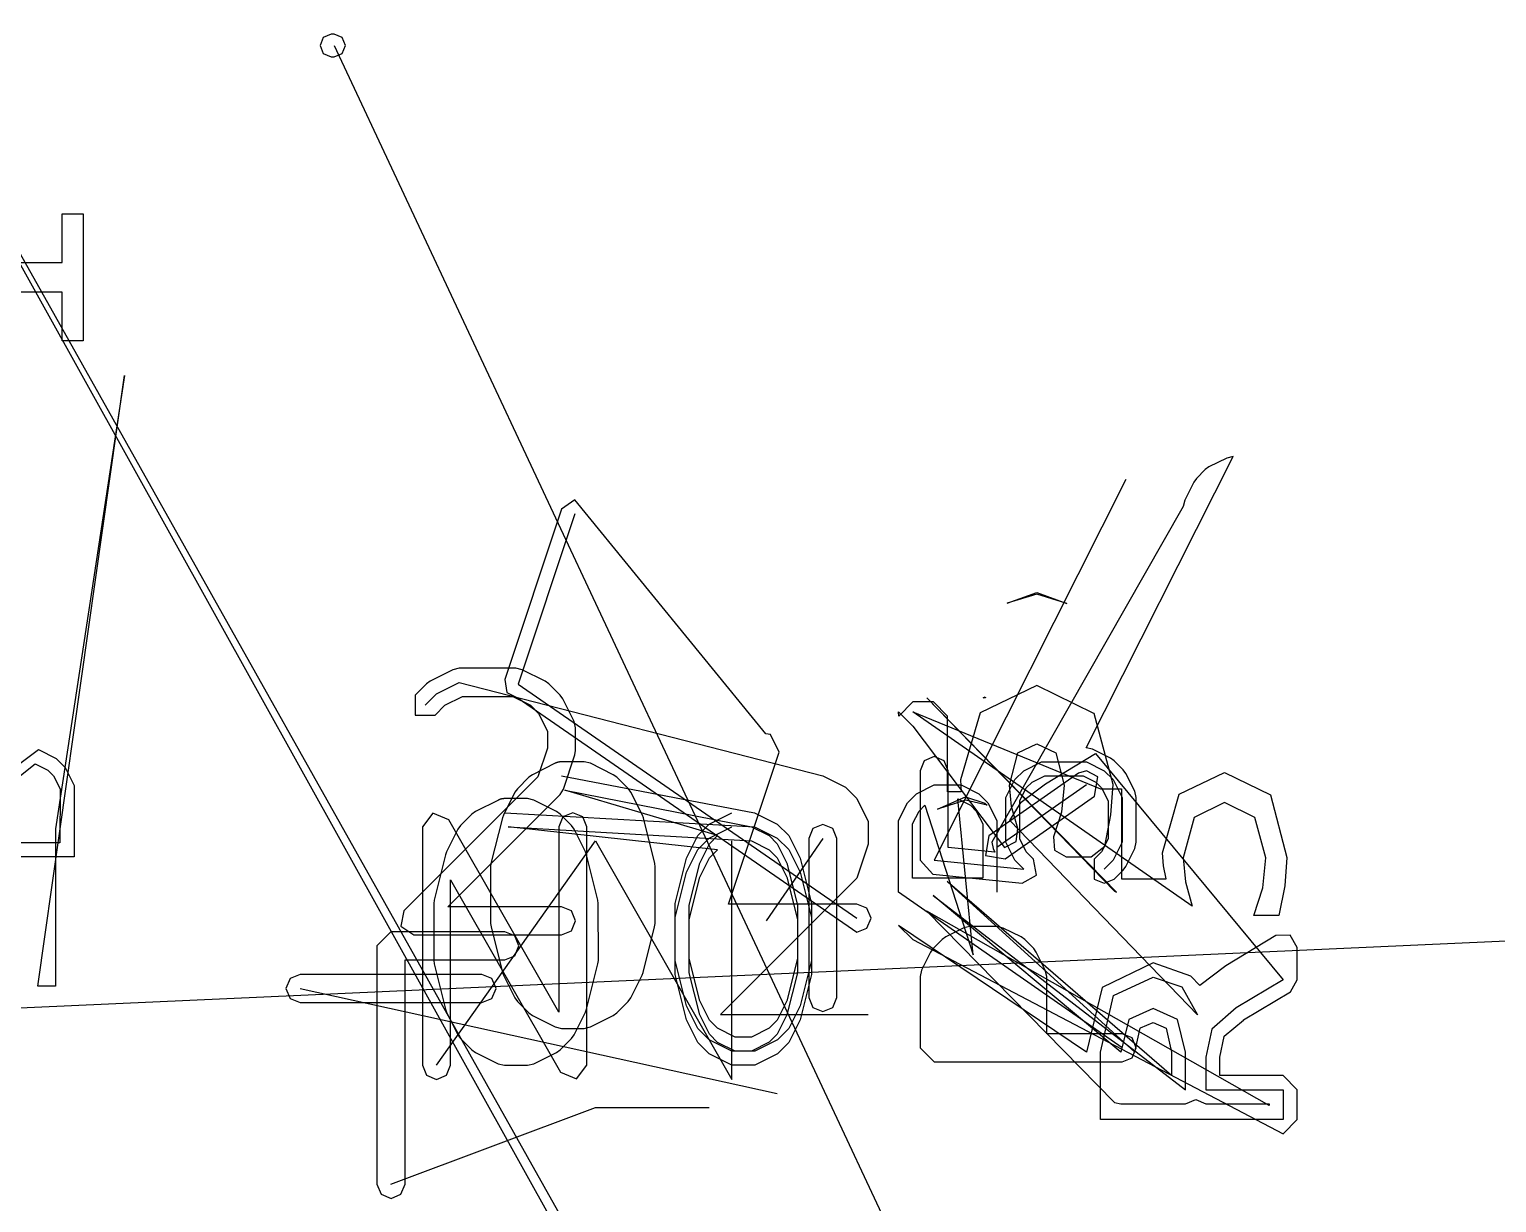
# Model space of a CAD drawing. Extents: x 0 to 334, y -361 to 120.
# Drawn here: x 99.96 to 107.77, y 71.32 to 77.57 of the extents above; entities that cross this region are included whole.
import ezdxf

# ---------------------------------------------------------------- set-up
doc = ezdxf.new("R2010")
doc.units = 0

msp = doc.modelspace()

# ---------------------------------------------------------------- linework, layer by layer
at = {"layer": 'Layer 1'}
for p, q in [((96.89, 81.7422), (317.14, -314.473)), ((96.89, 81.7422), (317.14, -310.473)), ((51.04, 70.1442), (277.05, 80.3642)), ((101.521574, 77.521626), (101.504, 77.4792)), ((101.504, 77.4792), (101.521574, 77.436774)), ((101.564, 77.5392), (101.521574, 77.521626)), ((101.579, 77.5392), (101.564, 77.5392)), ((101.621426, 77.521626), (101.579, 77.5392)), ((101.579, 77.4792), (246.92, -232.794)), ((101.639, 77.4792), (101.621426, 77.521626)), ((101.621426, 77.436774), (101.639, 77.4792)), ((101.521574, 77.436774), (101.564, 77.4192)), ((101.564, 77.4192), (101.579, 77.4192)), ((101.579, 77.4192), (101.621426, 77.436774)), ((100.132, 76.3236), (100.132, 76.5833)), ((100.132, 76.5833), (100.243, 76.5833)), ((100.243, 76.5833), (100.243, 75.9065)), ((99.2709, 76.3236), (100.132, 76.3236)), ((100.132, 76.1662), (99.3906, 76.1662)), ((100.132152, 75.90647), (100.132, 76.1662)), ((100.243, 75.9065), (100.132152, 75.90647)), ((100.003, 72.4701), (100.464183, 75.7223)), ((100.464183, 75.7223), (100.097, 73.3076)), ((105.58253, 73.739976), (106.36426, 75.290521)), ((106.36426, 75.290521), (106.33072, 75.282603)), ((106.21599, 75.220935), (106.16837, 75.173316)), ((106.23548, 75.234984), (106.21599, 75.220935)), ((106.33072, 75.282603), (106.23548, 75.234984)), ((105.79283, 75.167902), (104.773, 73.1411)), ((106.15432, 75.153824), (106.1067, 75.058586)), ((106.16837, 75.173316), (106.15432, 75.153824)), ((102.861092, 75.06073), (102.789682, 75.009447)), ((103.87758, 73.814543), (102.861092, 75.06073)), ((106.1067, 75.058586), (106.09879, 75.025045)), ((102.789682, 75.009447), (102.487302, 74.102304)), ((102.860832, 74.98573), (102.558452, 74.078587)), ((106.09879, 75.025045), (105.079, 73.2364)), ((105.16196, 74.509273), (105.31896, 74.566683)), ((105.31896, 74.557553), (105.16196, 74.509273)), ((105.16196, 74.509273), (105.16196, 74.509273)), ((105.31896, 74.566683), (105.47904, 74.507133)), ((105.47904, 74.507133), (105.31896, 74.557553)), ((102.211599, 74.154982), (102.090646, 74.094505)), ((102.24514, 74.1629), (102.211599, 74.154982)), ((102.5471, 74.162905), (102.24514, 74.1629)), ((102.58064, 74.154987), (102.5471, 74.162905)), ((102.70159, 74.09451), (102.58064, 74.154987)), ((102.071154, 74.080456), (102.010678, 74.01998)), ((102.090646, 74.094505), (102.071154, 74.080456)), ((102.124187, 74.027423), (102.24514, 74.0879)), ((102.24514, 74.0879), (104.18, 73.5896)), ((102.487302, 74.102304), (102.497614, 74.034737)), ((102.558452, 74.078587), (104.362, 72.8324)), ((102.72108, 74.080461), (102.70159, 74.09451)), ((102.78156, 74.019985), (102.72108, 74.080461)), ((105.31893, 74.07026), (105.01813, 73.92621)), ((105.62341, 73.92164), (105.31893, 74.07026)), ((102.010678, 74.01998), (102.010678, 73.913914)), ((102.063711, 73.966947), (102.124187, 74.027423)), ((102.116744, 73.913914), (102.168614, 73.965784)), ((102.168614, 73.965784), (102.262845, 74.0129)), ((102.262845, 74.0129), (102.53, 74.0129)), ((102.497614, 74.034737), (102.558452, 74.003587)), ((102.53, 74.0129), (102.624229, 73.965784)), ((102.558452, 74.003587), (104.362, 72.7574)), ((102.624229, 73.965784), (102.667499, 73.92252)), ((102.79561, 74.000493), (102.78156, 74.019985)), ((102.85608, 73.879541), (102.79561, 74.000493)), ((104.659, 73.9836), (104.584, 73.9086)), ((104.769, 73.9836), (104.659, 73.9836)), ((104.73381, 74.005353), (105.733, 72.9757)), ((105.74374, 72.97094), (104.73381, 74.005353)), ((104.844, 73.9086), (104.769, 73.9836)), ((105.0327, 74.005353), (105.04431, 74.010593)), ((105.04556, 74.005353), (105.0327, 74.005353)), ((105.04431, 74.010593), (105.04556, 74.005353)), ((102.010678, 73.913914), (102.116744, 73.913914)), ((102.667499, 73.92252), (102.714609, 73.82829)), ((102.864, 73.846), (102.85608, 73.879541)), ((104.58381, 73.930353), (104.65881, 73.855353)), ((104.584, 73.9086), (104.58381, 73.930353)), ((104.65881, 73.930353), (105.658, 73.5206)), ((106.14623, 72.89593), (104.65881, 73.930353)), ((104.844, 73.5047), (104.844, 73.9086)), ((105.01813, 73.92621), (104.9132, 73.5683)), ((105.62357, 73.92142), (105.62341, 73.92164)), ((105.72466, 73.54388), (105.62357, 73.92142)), ((102.714609, 73.82829), (102.714, 73.7372)), ((102.864124, 73.725043), (102.864, 73.846)), ((103.90104, 73.810694), (103.87758, 73.814543)), ((103.94847, 73.715826), (103.90104, 73.810694)), ((104.65881, 73.855353), (105.147, 73.2089)), ((99.528557, 73.376228), (100.005, 73.7298)), ((100.005, 73.7298), (100.100238, 73.682181)), ((102.714, 73.7372), (102.66297, 73.584114)), ((102.860274, 73.701326), (102.864124, 73.725043)), ((105.21822, 73.71175), (105.31887, 73.7611)), ((105.31887, 73.7611), (105.41953, 73.71175)), ((105.61607, 73.732058), (105.58253, 73.739976)), ((105.71131, 73.684439), (105.61607, 73.732058)), ((99.546262, 73.301228), (99.9871, 73.6548)), ((99.9871, 73.6548), (100.055616, 73.620542)), ((100.100238, 73.682181), (100.147857, 73.634562)), ((102.755599, 73.656682), (102.634647, 73.596205)), ((102.755654, 73.656709), (102.755599, 73.656682)), ((102.755999, 73.65688), (102.755654, 73.656709)), ((102.756345, 73.65705), (102.755999, 73.65688)), ((102.756692, 73.657217), (102.756345, 73.65705)), ((102.757039, 73.657383), (102.756692, 73.657217)), ((102.757388, 73.657546), (102.757039, 73.657383)), ((102.757737, 73.657709), (102.757388, 73.657546)), ((102.758087, 73.657868), (102.757737, 73.657709)), ((102.758438, 73.658027), (102.758087, 73.657868)), ((102.758789, 73.658183), (102.758438, 73.658027)), ((102.759142, 73.658339), (102.758789, 73.658183)), ((102.759495, 73.658492), (102.759142, 73.658339)), ((102.759849, 73.658643), (102.759495, 73.658492)), ((102.760204, 73.658792), (102.759849, 73.658643)), ((102.76056, 73.658941), (102.760204, 73.658792)), ((102.760916, 73.659086), (102.76056, 73.658941)), ((102.761273, 73.65923), (102.760916, 73.659086)), ((102.761631, 73.659372), (102.761273, 73.65923)), ((102.761989, 73.659513), (102.761631, 73.659372)), ((102.762349, 73.659651), (102.761989, 73.659513)), ((102.762708, 73.659788), (102.762349, 73.659651)), ((102.76307, 73.659922), (102.762708, 73.659788)), ((102.76343, 73.660055), (102.76307, 73.659922)), ((102.763793, 73.660186), (102.76343, 73.660055)), ((102.764155, 73.660316), (102.763793, 73.660186)), ((102.764518, 73.660442), (102.764155, 73.660316)), ((102.764882, 73.660568), (102.764518, 73.660442)), ((102.765248, 73.660692), (102.764882, 73.660568)), ((102.765612, 73.660814), (102.765248, 73.660692)), ((102.765979, 73.660933), (102.765612, 73.660814)), ((102.766344, 73.661051), (102.765979, 73.660933)), ((102.766712, 73.661167), (102.766344, 73.661051)), ((102.767079, 73.661282), (102.766712, 73.661167)), ((102.767448, 73.661394), (102.767079, 73.661282)), ((102.767816, 73.661505), (102.767448, 73.661394)), ((102.768186, 73.661612), (102.767816, 73.661505)), ((102.768556, 73.66172), (102.768186, 73.661612)), ((102.768926, 73.661824), (102.768556, 73.66172)), ((102.769297, 73.661927), (102.768926, 73.661824)), ((102.769669, 73.662027), (102.769297, 73.661927)), ((102.770041, 73.662127), (102.769669, 73.662027)), ((102.770413, 73.662223), (102.770041, 73.662127)), ((102.770786, 73.662319), (102.770413, 73.662223)), ((102.77116, 73.662412), (102.770786, 73.662319)), ((102.771534, 73.662504), (102.77116, 73.662412)), ((102.771908, 73.662593), (102.771534, 73.662504)), ((102.772283, 73.662681), (102.771908, 73.662593)), ((102.772658, 73.662766), (102.772283, 73.662681)), ((102.773035, 73.66285), (102.772658, 73.662766)), ((102.77341, 73.662931), (102.773035, 73.66285)), ((102.773787, 73.663012), (102.77341, 73.662931)), ((102.774164, 73.663089), (102.773787, 73.663012)), ((102.774542, 73.663165), (102.774164, 73.663089)), ((102.774919, 73.663238), (102.774542, 73.663165)), ((102.775298, 73.663311), (102.774919, 73.663238)), ((102.775676, 73.663381), (102.775298, 73.663311)), ((102.776055, 73.663449), (102.775676, 73.663381)), ((102.776435, 73.663515), (102.776055, 73.663449)), ((102.776814, 73.66358), (102.776435, 73.663515)), ((102.777194, 73.663642), (102.776814, 73.66358)), ((102.777574, 73.663703), (102.777194, 73.663642)), ((102.777955, 73.66376), (102.777574, 73.663703)), ((102.778336, 73.663817), (102.777955, 73.66376)), ((102.778717, 73.663871), (102.778336, 73.663817)), ((102.779098, 73.663924), (102.778717, 73.663871)), ((102.779481, 73.663974), (102.779098, 73.663924)), ((102.779862, 73.664024), (102.779481, 73.663974)), ((102.780245, 73.66407), (102.779862, 73.664024)), ((102.780626, 73.664115), (102.780245, 73.66407)), ((102.78101, 73.664157), (102.780626, 73.664115)), ((102.781392, 73.664198), (102.78101, 73.664157)), ((102.781775, 73.664237), (102.781392, 73.664198)), ((102.782158, 73.664274), (102.781775, 73.664237)), ((102.782541, 73.664308), (102.782158, 73.664274)), ((102.782925, 73.664342), (102.782541, 73.664308)), ((102.783309, 73.664372), (102.782925, 73.664342)), ((102.783693, 73.664402), (102.783309, 73.664372)), ((102.784077, 73.664428), (102.783693, 73.664402)), ((102.784461, 73.664454), (102.784077, 73.664428)), ((102.784846, 73.664476), (102.784461, 73.664454)), ((102.78523, 73.664498), (102.784846, 73.664476)), ((102.785614, 73.664516), (102.78523, 73.664498)), ((102.785999, 73.664534), (102.785614, 73.664516)), ((102.786383, 73.664548), (102.785999, 73.664534)), ((102.786768, 73.664562), (102.786383, 73.664548)), ((102.787153, 73.664573), (102.786768, 73.664562)), ((102.787538, 73.664583), (102.787153, 73.664573)), ((102.787923, 73.664589), (102.787538, 73.664583)), ((102.788308, 73.664595), (102.787923, 73.664589)), ((102.788693, 73.664598), (102.788308, 73.664595)), ((102.789078, 73.6646), (102.788693, 73.664598)), ((102.78914, 73.6646), (102.789078, 73.6646)), ((102.910619, 73.66461), (102.78914, 73.6646)), ((102.799804, 73.519897), (102.860274, 73.701326)), ((102.94416, 73.656692), (102.910619, 73.66461)), ((103.065112, 73.596215), (102.94416, 73.656692)), ((103.679, 72.9074), (103.94847, 73.715826)), ((104.719967, 73.670333), (104.698, 73.6173)), ((104.773, 73.6923), (104.719967, 73.670333)), ((104.826033, 73.670333), (104.773, 73.6923)), ((104.848, 73.6173), (104.826033, 73.670333)), ((105.17382, 73.5407), (105.21822, 73.71175)), ((105.24923, 73.617357), (105.34447, 73.664976)), ((105.34447, 73.664976), (105.583, 73.665)), ((105.36519, 73.548293), (105.63081, 73.709783)), ((105.41953, 73.71175), (105.46393, 73.5407)), ((105.583, 73.665), (105.67823, 73.617381)), ((105.63081, 73.709783), (106.63, 72.5044)), ((105.7308, 73.67039), (105.71131, 73.684439)), ((105.77842, 73.622771), (105.7308, 73.67039)), ((100.055616, 73.620542), (100.086023, 73.590135)), ((100.086023, 73.590135), (100.120281, 73.521619)), ((100.147857, 73.634562), (100.195476, 73.539324)), ((102.66297, 73.584114), (101.949777, 72.870919)), ((102.615155, 73.582156), (102.554679, 73.52168)), ((102.634647, 73.596205), (102.615155, 73.582156)), ((102.78914, 73.5896), (103.817, 73.3936)), ((103.084604, 73.582166), (103.065112, 73.596215)), ((103.14508, 73.52169), (103.084604, 73.582166)), ((104.18, 73.5896), (104.30095, 73.529123)), ((104.698, 73.6173), (104.698, 73.1411)), ((104.84804, 73.209036), (104.848, 73.6173)), ((104.9132, 73.5683), (104.91698, 73.50466)), ((105.54018, 73.603771), (105.06399, 73.270437)), ((105.154, 73.4745), (105.20161, 73.569738)), ((105.20161, 73.569738), (105.24923, 73.617357)), ((105.29366, 73.555723), (105.36218, 73.589981)), ((105.36218, 73.589981), (105.565, 73.59)), ((105.58282, 73.617328), (105.54018, 73.603771)), ((105.565, 73.59), (105.63352, 73.555742)), ((105.64463, 73.585339), (105.58282, 73.617328)), ((105.58282, 73.617328), (105.58282, 73.617328)), ((105.6262, 73.480887), (105.64463, 73.585339)), ((105.67823, 73.617381), (105.72585, 73.569762)), ((105.72585, 73.569762), (105.77347, 73.474524)), ((105.79247, 73.603279), (105.77842, 73.622771)), ((105.84008, 73.508041), (105.79247, 73.603279)), ((106.07666, 73.49219), (106.31819, 73.6072)), ((106.31819, 73.6072), (106.56233, 73.48903)), ((100.120281, 73.521619), (100.12, 73.2334)), ((100.195476, 73.539324), (100.195, 73.1584)), ((102.184, 72.8929), (102.781684, 73.490581)), ((102.54063, 73.502188), (102.480154, 73.381236)), ((102.554679, 73.52168), (102.54063, 73.502188)), ((102.781684, 73.490581), (102.799804, 73.519897)), ((102.806845, 73.5146), (103.8, 73.3186)), ((103.619856, 73.271527), (102.806845, 73.5146)), ((103.159129, 73.502198), (103.14508, 73.52169)), ((103.219606, 73.381246), (103.159129, 73.502198)), ((104.30095, 73.529123), (104.36142, 73.468647)), ((104.63062, 73.447138), (104.67824, 73.494757)), ((104.67824, 73.494757), (104.77348, 73.542376)), ((104.77348, 73.542376), (104.916, 73.5423)), ((104.91698, 73.50466), (104.844, 73.5047)), ((104.916, 73.5423), (105.01123, 73.494681)), ((105.01123, 73.494681), (105.05885, 73.447062)), ((105.58319, 73.542329), (105.107, 73.208995)), ((105.18429, 73.42672), (105.17382, 73.5407)), ((105.229, 73.4568), (105.26325, 73.525316)), ((105.23628, 73.450613), (105.36519, 73.548293)), ((105.26325, 73.525316), (105.29366, 73.555723)), ((105.46393, 73.5407), (105.44985, 73.39597)), ((105.63352, 73.555742), (105.66392, 73.525335)), ((105.658, 73.5206), (105.769, 73.5206)), ((105.66392, 73.525335), (105.69818, 73.456819)), ((105.71357, 73.3826), (105.72466, 73.54388)), ((105.769, 73.5206), (105.769, 73.0416)), ((105.848, 73.4745), (105.84008, 73.508041)), ((105.98746, 73.18024), (106.07666, 73.49219)), ((106.56233, 73.48903), (106.64892, 73.15582)), ((102.45332, 73.460692), (102.332367, 73.400215)), ((102.453375, 73.460719), (102.45332, 73.460692)), ((102.453721, 73.46089), (102.453375, 73.460719)), ((102.454066, 73.46106), (102.453721, 73.46089)), ((102.454413, 73.461227), (102.454066, 73.46106)), ((102.45476, 73.461393), (102.454413, 73.461227)), ((102.455109, 73.461556), (102.45476, 73.461393)), ((102.455458, 73.461719), (102.455109, 73.461556)), ((102.455807, 73.461878), (102.455458, 73.461719)), ((102.456159, 73.462038), (102.455807, 73.461878)), ((102.45651, 73.462193), (102.456159, 73.462038)), ((102.456863, 73.462349), (102.45651, 73.462193)), ((102.457216, 73.462502), (102.456863, 73.462349)), ((102.45757, 73.462653), (102.457216, 73.462502)), ((102.457925, 73.462802), (102.45757, 73.462653)), ((102.458281, 73.462951), (102.457925, 73.462802)), ((102.458636, 73.463095), (102.458281, 73.462951)), ((102.458994, 73.46324), (102.458636, 73.463095)), ((102.459351, 73.463382), (102.458994, 73.46324)), ((102.45971, 73.463523), (102.459351, 73.463382)), ((102.46007, 73.463661), (102.45971, 73.463523)), ((102.460429, 73.463798), (102.46007, 73.463661)), ((102.46079, 73.463932), (102.460429, 73.463798)), ((102.461151, 73.464065), (102.46079, 73.463932)), ((102.461514, 73.464196), (102.461151, 73.464065)), ((102.461876, 73.464326), (102.461514, 73.464196)), ((102.46224, 73.464452), (102.461876, 73.464326)), ((102.462603, 73.464578), (102.46224, 73.464452)), ((102.462969, 73.464702), (102.462603, 73.464578)), ((102.463333, 73.464824), (102.462969, 73.464702)), ((102.4637, 73.464943), (102.463333, 73.464824)), ((102.464066, 73.465062), (102.4637, 73.464943)), ((102.464433, 73.465177), (102.464066, 73.465062)), ((102.4648, 73.465292), (102.464433, 73.465177)), ((102.465169, 73.465404), (102.4648, 73.465292)), ((102.465537, 73.465515), (102.465169, 73.465404)), ((102.465907, 73.465622), (102.465537, 73.465515)), ((102.466277, 73.46573), (102.465907, 73.465622)), ((102.466648, 73.465834), (102.466277, 73.46573)), ((102.467018, 73.465937), (102.466648, 73.465834)), ((102.46739, 73.466037), (102.467018, 73.465937)), ((102.467762, 73.466137), (102.46739, 73.466037)), ((102.468134, 73.466233), (102.467762, 73.466137)), ((102.468507, 73.466329), (102.468134, 73.466233)), ((102.468881, 73.466422), (102.468507, 73.466329)), ((102.469255, 73.466514), (102.468881, 73.466422)), ((102.469629, 73.466603), (102.469255, 73.466514)), ((102.470004, 73.466691), (102.469629, 73.466603)), ((102.47038, 73.466776), (102.470004, 73.466691)), ((102.470756, 73.46686), (102.47038, 73.466776)), ((102.471132, 73.466941), (102.470756, 73.46686)), ((102.471508, 73.467022), (102.471132, 73.466941)), ((102.471886, 73.467099), (102.471508, 73.467022)), ((102.472263, 73.467175), (102.471886, 73.467099)), ((102.472641, 73.467249), (102.472263, 73.467175)), ((102.473019, 73.467321), (102.472641, 73.467249)), ((102.473398, 73.467391), (102.473019, 73.467321)), ((102.473776, 73.467459), (102.473398, 73.467391)), ((102.474156, 73.467525), (102.473776, 73.467459)), ((102.474535, 73.46759), (102.474156, 73.467525)), ((102.474915, 73.467652), (102.474535, 73.46759)), ((102.475296, 73.467713), (102.474915, 73.467652)), ((102.475676, 73.46777), (102.475296, 73.467713)), ((102.476057, 73.467827), (102.475676, 73.46777)), ((102.476438, 73.467881), (102.476057, 73.467827)), ((102.476819, 73.467934), (102.476438, 73.467881)), ((102.477202, 73.467984), (102.476819, 73.467934)), ((102.477583, 73.468034), (102.477202, 73.467984)), ((102.477965, 73.46808), (102.477583, 73.468034)), ((102.478347, 73.468125), (102.477965, 73.46808)), ((102.47873, 73.468167), (102.478347, 73.468125)), ((102.479113, 73.468208), (102.47873, 73.468167)), ((102.479496, 73.468246), (102.479113, 73.468208)), ((102.479879, 73.468284), (102.479496, 73.468246)), ((102.480262, 73.468318), (102.479879, 73.468284)), ((102.480646, 73.468352), (102.480262, 73.468318)), ((102.48103, 73.468382), (102.480646, 73.468352)), ((102.481414, 73.468412), (102.48103, 73.468382)), ((102.481799, 73.468438), (102.481414, 73.468412)), ((102.482182, 73.468464), (102.481799, 73.468438)), ((102.482567, 73.468486), (102.482182, 73.468464)), ((102.482951, 73.468508), (102.482567, 73.468486)), ((102.483335, 73.468526), (102.482951, 73.468508)), ((102.48372, 73.468544), (102.483335, 73.468526)), ((102.484104, 73.468558), (102.48372, 73.468544)), ((102.484489, 73.468572), (102.484104, 73.468558)), ((102.484875, 73.468583), (102.484489, 73.468572)), ((102.485259, 73.468593), (102.484875, 73.468583)), ((102.485644, 73.468599), (102.485259, 73.468593)), ((102.486029, 73.468605), (102.485644, 73.468599)), ((102.486413, 73.468608), (102.486029, 73.468605)), ((102.486799, 73.46861), (102.486413, 73.468608)), ((102.486861, 73.46861), (102.486799, 73.46861)), ((102.607619, 73.46861), (102.486861, 73.46861)), ((102.64116, 73.460692), (102.607619, 73.46861)), ((102.762112, 73.400215), (102.64116, 73.460692)), ((104.36142, 73.468647), (104.4219, 73.347695)), ((104.583, 73.3519), (104.63062, 73.447138)), ((104.69226, 73.402716), (104.72267, 73.433123)), ((104.72267, 73.433123), (104.98118, 72.637591)), ((104.7909, 73.412153), (104.93876, 73.478023)), ((104.93876, 73.460233), (104.7909, 73.412153)), ((104.7909, 73.412153), (104.7909, 73.412153)), ((104.98118, 72.637591), (104.898, 73.4673)), ((104.898, 73.4673), (104.96652, 73.433042)), ((104.93876, 73.478023), (105.04224, 73.444133)), ((105.05398, 73.433073), (104.93876, 73.460233)), ((104.96652, 73.433042), (104.99692, 73.402635)), ((105.04224, 73.444133), (105.04267, 73.443773)), ((105.04267, 73.443773), (105.05398, 73.433073)), ((105.05885, 73.447062), (105.10647, 73.351824)), ((105.15001, 73.147553), (105.6262, 73.480887)), ((105.15396, 73.236338), (105.154, 73.4745)), ((105.17508, 73.351363), (105.23628, 73.450613)), ((105.21725, 73.31017), (105.18429, 73.42672)), ((105.22896, 73.254043), (105.229, 73.4568)), ((105.69818, 73.456819), (105.698, 73.2541)), ((105.77347, 73.474524), (105.773, 73.2364)), ((105.848, 73.236395), (105.848, 73.4745)), ((106.3181, 73.44813), (106.1573, 73.36857)), ((106.47891, 73.36857), (106.3181, 73.44813)), ((102.105042, 73.391046), (102.049286, 73.31858)), ((102.189404, 73.35579), (102.105042, 73.391046)), ((102.775, 72.331), (102.189404, 73.35579)), ((102.312875, 73.386166), (102.252399, 73.32569)), ((102.332367, 73.400215), (102.312875, 73.386166)), ((102.474475, 73.365885), (102.413998, 73.12398)), ((102.480154, 73.381236), (102.474475, 73.365885)), ((102.486861, 73.39361), (103.817, 73.3186)), ((102.781604, 73.386166), (102.762112, 73.400215)), ((102.796681, 73.371643), (102.774714, 73.31861)), ((102.842081, 73.32569), (102.781604, 73.386166)), ((102.849714, 73.39361), (102.796681, 73.371643)), ((102.85, 73.3936), (102.849714, 73.39361)), ((102.903033, 73.371633), (102.85, 73.3936)), ((102.925, 73.3186), (102.903033, 73.371633)), ((103.225285, 73.365895), (103.219606, 73.381246)), ((103.285761, 73.12399), (103.225285, 73.365895)), ((103.514953, 73.272657), (103.575429, 73.333133)), ((103.575429, 73.333133), (103.696381, 73.39361)), ((103.817, 73.3936), (103.937952, 73.333123)), ((103.937952, 73.333123), (103.998428, 73.272647)), ((104.4219, 73.347695), (104.422, 73.2267)), ((104.583, 72.9709), (104.583, 73.3519)), ((104.658, 73.3342), (104.69226, 73.402716)), ((104.658, 73.0459), (104.658, 73.3342)), ((104.99692, 73.402635), (105.03118, 73.334119)), ((105.03118, 73.334119), (105.032, 73.0459)), ((105.10647, 73.351824), (105.107, 72.9709)), ((106.17427, 72.31691), (105.17508, 73.351363)), ((105.44985, 73.39596), (105.40738, 73.26505)), ((105.44985, 73.39597), (105.44985, 73.39596)), ((105.68068, 73.21582), (105.71356, 73.3825)), ((105.71356, 73.3825), (105.71357, 73.3826)), ((106.1573, 73.36857), (106.09805, 73.15273)), ((106.53816, 73.15273), (106.47891, 73.36857)), ((100.097, 73.3076), (100.097, 72.4701)), ((102.049286, 73.31858), (102.049, 72.0486)), ((102.23835, 73.306198), (102.177874, 73.185246)), ((102.252399, 73.32569), (102.23835, 73.306198)), ((102.504566, 73.31861), (103.8, 73.2436)), ((103.619855, 73.196527), (102.504566, 73.31861)), ((102.774714, 73.31861), (102.775, 72.331)), ((102.85613, 73.306198), (102.842081, 73.32569)), ((102.916606, 73.185246), (102.85613, 73.306198)), ((102.924714, 72.04862), (102.925, 73.3186)), ((103.454477, 73.151705), (103.514953, 73.272657)), ((103.514952, 73.197657), (103.575428, 73.258133)), ((103.575428, 73.258133), (103.696381, 73.31861)), ((103.576592, 73.228263), (103.619856, 73.271527)), ((103.8, 73.3186), (103.89423, 73.271484)), ((103.817, 73.3186), (103.937952, 73.258123)), ((104.18057, 73.255733), (103.878, 72.8179)), ((103.89423, 73.271484), (103.937494, 73.22822)), ((103.937952, 73.258123), (103.998429, 73.197647)), ((103.998428, 73.272647), (104.058905, 73.151695)), ((104.10557, 73.255733), (104.105, 72.4091)), ((104.127537, 73.308766), (104.10557, 73.255733)), ((104.18057, 73.330733), (104.127537, 73.308766)), ((104.233033, 73.308833), (104.18, 73.3308)), ((104.18, 73.3308), (104.18057, 73.330733)), ((104.255, 73.2558), (104.233033, 73.308833)), ((104.255, 72.4091), (104.255, 73.2558)), ((105.06399, 73.270437), (105.04556, 73.165985)), ((105.208621, 73.241155), (105.21725, 73.31017)), ((105.26321, 73.185527), (105.22896, 73.254043)), ((105.40738, 73.26505), (105.412795, 73.193553)), ((105.698, 73.2541), (105.66374, 73.185584)), ((100.12, 73.2334), (99.7464, 73.2334)), ((102.124, 72.04861), (102.971, 73.2436)), ((102.177874, 73.185246), (102.172195, 73.169895)), ((102.922285, 73.169895), (102.916606, 73.185246)), ((102.971, 73.2436), (103.696714, 71.9736)), ((103.454476, 73.076705), (103.514952, 73.197657)), ((103.525241, 73.125561), (103.576592, 73.228263)), ((103.576591, 73.153263), (103.619855, 73.196527)), ((103.696714, 71.9736), (103.696, 73.2436)), ((103.8, 73.2436), (103.89423, 73.196484)), ((103.89423, 73.196484), (103.937495, 73.15322)), ((103.937494, 73.22822), (103.988846, 73.125518)), ((103.998429, 73.197647), (104.058905, 73.076695)), ((104.422, 73.2267), (104.36152, 73.045271)), ((105.09623, 73.184217), (104.84804, 73.209036)), ((105.079, 73.2364), (105.08691, 73.202859)), ((105.08691, 73.202859), (105.09623, 73.184217)), ((105.147, 73.2089), (105.208621, 73.241155)), ((105.20157, 73.1411), (105.15396, 73.236338)), ((105.30223, 73.146514), (105.26321, 73.185527)), ((105.412795, 73.193553), (105.47577, 73.15927)), ((105.608, 73.1593), (105.68068, 73.21582)), ((105.66374, 73.185584), (105.62473, 73.146571)), ((105.773, 73.2364), (105.72538, 73.141162)), ((105.79247, 73.107616), (105.84008, 73.202854)), ((105.84008, 73.202854), (105.848, 73.236395)), ((105.99267, 73.11092), (105.98746, 73.18024)), ((100.195, 73.1584), (99.1952, 73.1584)), ((102.172195, 73.169895), (102.111719, 72.92799)), ((102.413998, 73.12398), (102.411759, 73.10579)), ((102.411759, 73.10579), (102.412, 72.8034)), ((102.982761, 72.92799), (102.922285, 73.169895)), ((103.288, 73.1058), (103.285761, 73.12399)), ((103.287381, 72.803409), (103.288, 73.1058)), ((103.394, 72.9098), (103.454477, 73.151705)), ((103.469, 72.9006), (103.525241, 73.125561)), ((103.52524, 73.050561), (103.576591, 73.153263)), ((103.937495, 73.15322), (103.988846, 73.050518)), ((103.988846, 73.125518), (104.045086, 72.900557)), ((104.058905, 73.151695), (104.119381, 72.90979)), ((104.698, 73.1411), (104.76554, 73.066472)), ((104.773, 73.1411), (105.24919, 73.093481)), ((105.04556, 73.165985), (105.15001, 73.147553)), ((105.24919, 73.093481), (105.20157, 73.1411)), ((105.316959, 73.061368), (105.30223, 73.146514)), ((105.47577, 73.15927), (105.608, 73.1593)), ((105.62473, 73.146571), (105.62473, 73.040505)), ((105.72538, 73.141162), (105.67776, 73.093543)), ((105.77842, 73.088124), (105.79247, 73.107616)), ((106.007, 73.0416), (105.99267, 73.11092)), ((106.09805, 73.15273), (106.10977, 73.02512)), ((106.52253, 72.99282), (106.53816, 73.15273)), ((106.64892, 73.15582), (106.63851, 73.00457)), ((102.199, 72.0486), (102.199, 73.0362)), ((102.199, 73.0362), (102.784596, 72.01141)), ((103.394, 72.8348), (103.454476, 73.076705)), ((103.469, 72.8256), (103.52524, 73.050561)), ((104.36152, 73.045271), (103.63581, 72.319557)), ((103.988846, 73.050518), (104.045086, 72.825557)), ((104.058905, 73.076695), (104.119381, 72.83479)), ((105.032, 73.0459), (104.658, 73.0459)), ((104.76554, 73.066472), (105.24173, 73.018853)), ((104.84188, 73.027763), (105.841, 72.1184)), ((106.036, 71.9933), (104.84188, 73.027763)), ((105.24173, 73.018853), (105.316959, 73.061368)), ((105.62473, 73.040505), (105.677765, 73.018536)), ((105.677765, 73.018536), (105.7308, 73.040505)), ((105.7308, 73.040505), (105.77842, 73.088124)), ((105.769, 73.0416), (106.007, 73.0416)), ((106.10977, 73.02512), (106.14623, 72.89593)), ((105.773, 72.141162), (104.583, 72.9709)), ((104.76688, 72.952763), (106.111, 71.9183)), ((105.76595, 72.1184), (104.76688, 72.952763)), ((105.733, 72.9757), (105.74374, 72.97094)), ((106.475, 72.8463), (106.52253, 72.99282)), ((106.63851, 73.00457), (106.60726, 72.84624)), ((101.949777, 72.870919), (101.93353, 72.789189)), ((102.10948, 72.9098), (102.109, 72.6074)), ((102.111719, 72.92799), (102.10948, 72.9098)), ((102.789, 72.8929), (102.184, 72.8929)), ((102.842033, 72.870933), (102.789, 72.8929)), ((102.864, 72.8179), (102.842033, 72.870933)), ((102.985, 72.9098), (102.982761, 72.92799)), ((102.985381, 72.607409), (102.985, 72.9098)), ((103.393619, 72.607409), (103.394, 72.9098)), ((103.468914, 72.616642), (103.469, 72.9006)), ((104.362, 72.9074), (103.679, 72.9074)), ((104.045086, 72.900557), (104.045, 72.6167)), ((104.119381, 72.90979), (104.12, 72.6074)), ((104.415033, 72.885433), (104.362, 72.9074)), ((104.437, 72.8324), (104.415033, 72.885433)), ((104.73381, 72.868643), (105.733, 71.851)), ((106.555, 71.8342), (104.73381, 72.868643)), ((101.93353, 72.789189), (102.00281, 72.742886)), ((102.412, 72.8034), (102.414239, 72.78521)), ((102.842033, 72.764867), (102.864, 72.8179)), ((103.285142, 72.785219), (103.287381, 72.803409)), ((103.393619, 72.532409), (103.394, 72.8348)), ((103.468914, 72.541642), (103.469, 72.8256)), ((104.045086, 72.825557), (104.045, 72.5417)), ((104.119381, 72.83479), (104.12, 72.5324)), ((104.415033, 72.779367), (104.437, 72.8324)), ((104.58381, 72.793643), (104.65881, 72.718643)), ((105.583, 72.11837), (104.58381, 72.793643)), ((104.96348, 72.787591), (104.92994, 72.779673)), ((105.10653, 72.787576), (104.96348, 72.787591)), ((105.14007, 72.779658), (105.10653, 72.787576)), ((106.60726, 72.84624), (106.475, 72.8463)), ((101.88181, 72.759791), (101.80681, 72.684791)), ((102.487, 72.7598), (101.88181, 72.759791)), ((102.00281, 72.742886), (102.789, 72.7429)), ((102.414239, 72.78521), (102.474716, 72.543305)), ((102.540033, 72.737833), (102.487, 72.7598)), ((102.562, 72.6848), (102.540033, 72.737833)), ((102.789, 72.7429), (102.842033, 72.764867)), ((103.224666, 72.543314), (103.285142, 72.785219)), ((104.362, 72.7574), (104.415033, 72.779367)), ((104.65881, 72.718643), (106.63, 71.6842)), ((104.81521, 72.718005), (104.76759, 72.670386)), ((104.8347, 72.732054), (104.81521, 72.718005)), ((104.92994, 72.779673), (104.8347, 72.732054)), ((105.23531, 72.732039), (105.14007, 72.779658)), ((105.2548, 72.71799), (105.23531, 72.732039)), ((105.30242, 72.670371), (105.2548, 72.71799)), ((106.59104, 72.73939), (106.3257, 72.57807)), ((106.66676, 72.740668), (106.59104, 72.73939)), ((106.705, 72.6753), (106.66676, 72.740668)), ((101.80681, 72.684791), (101.807, 71.4148)), ((102.487, 72.6098), (102.540033, 72.631767)), ((102.540033, 72.631767), (102.562, 72.6848)), ((104.75354, 72.650895), (104.70592, 72.555657)), ((104.76759, 72.670386), (104.75354, 72.650895)), ((105.31647, 72.650879), (105.30242, 72.670371)), ((105.36408, 72.555641), (105.31647, 72.650879)), ((106.7048, 72.50438), (106.705, 72.6753)), ((101.957, 71.4148), (101.957, 72.6098)), ((101.957, 72.6098), (102.487, 72.6098)), ((102.109, 72.6074), (102.111239, 72.58921)), ((102.111239, 72.58921), (102.171715, 72.347305)), ((102.922666, 72.347314), (102.983142, 72.589219)), ((102.983142, 72.589219), (102.985381, 72.607409)), ((103.454096, 72.365504), (103.393619, 72.607409)), ((103.525155, 72.391681), (103.468914, 72.616642)), ((104.045, 72.6167), (103.98876, 72.391739)), ((104.12, 72.6074), (104.059524, 72.365495)), ((104.70592, 72.555657), (104.698, 72.522115)), ((105.372, 72.5221), (105.36408, 72.555641)), ((105.93795, 72.59354), (105.66627, 72.46237)), ((106.13893, 72.52364), (105.93795, 72.59354)), ((106.3257, 72.57807), (106.18597, 72.47279)), ((101.344877, 72.510442), (101.32291, 72.457409)), ((101.39791, 72.532409), (101.344877, 72.510442)), ((102.366, 72.5324), (101.39791, 72.532409)), ((102.419033, 72.510433), (102.366, 72.5324)), ((102.441, 72.4574), (102.419033, 72.510433)), ((102.474716, 72.543305), (102.480395, 72.527954)), ((102.480395, 72.527954), (102.540871, 72.407002)), ((103.15851, 72.407011), (103.218987, 72.527963)), ((103.218987, 72.527963), (103.224666, 72.543314)), ((103.454095, 72.290504), (103.393619, 72.532409)), ((103.525154, 72.316681), (103.468914, 72.541642)), ((104.045, 72.5417), (103.98876, 72.316739)), ((104.12, 72.5324), (104.059524, 72.290495)), ((104.698, 72.522115), (104.698, 72.1411)), ((105.372, 72.2161), (105.372, 72.5221)), ((105.72766, 72.41931), (105.93795, 72.51857)), ((105.93795, 72.51857), (106.09029, 72.46658)), ((106.18597, 72.47279), (106.13893, 72.52364)), ((106.63, 72.5044), (106.38065, 72.35394)), ((106.66855, 72.44017), (106.7048, 72.50438)), ((100.097, 72.4701), (100.003, 72.4701)), ((101.32291, 72.457409), (101.344877, 72.404376)), ((101.344877, 72.404376), (101.39791, 72.382409)), ((101.39791, 72.457409), (103.938, 71.8986)), ((102.366, 72.3824), (102.419033, 72.404367)), ((102.419033, 72.404367), (102.441, 72.4574)), ((102.540871, 72.407002), (102.55492, 72.38751)), ((103.144461, 72.387519), (103.15851, 72.407011)), ((104.105, 72.4091), (104.126967, 72.356067)), ((104.233033, 72.356067), (104.255, 72.4091)), ((105.66627, 72.46237), (105.583, 72.11837)), ((105.658, 72.1184), (105.72766, 72.41931)), ((106.09029, 72.46658), (106.17427, 72.31691)), ((106.4192, 72.28971), (106.66855, 72.44017)), ((101.39791, 72.382409), (102.366, 72.3824)), ((102.171715, 72.347305), (102.177394, 72.331954)), ((102.177394, 72.331954), (102.23787, 72.211002)), ((102.55492, 72.38751), (102.615396, 72.327034)), ((102.615396, 72.327034), (102.634888, 72.312985)), ((102.856511, 72.211011), (102.916987, 72.331963)), ((102.916987, 72.331963), (102.922666, 72.347314)), ((103.064493, 72.312994), (103.083985, 72.327043)), ((103.083985, 72.327043), (103.144461, 72.387519)), ((103.514572, 72.244552), (103.454096, 72.365504)), ((103.576506, 72.288979), (103.525155, 72.391681)), ((103.63581, 72.319557), (104.422, 72.3196)), ((103.98876, 72.391739), (103.937408, 72.289037)), ((104.059524, 72.365495), (103.999047, 72.244543)), ((104.126967, 72.356067), (104.18, 72.3341)), ((104.18, 72.3341), (104.233033, 72.356067)), ((105.93783, 72.35078), (105.80957, 72.2917)), ((106.06738, 72.2917), (105.93783, 72.35078)), ((106.38065, 72.35394), (106.2511, 72.24051)), ((102.634888, 72.312985), (102.75584, 72.252509)), ((102.75584, 72.252509), (102.789381, 72.244591)), ((102.789381, 72.244591), (102.91, 72.2446)), ((102.91, 72.2446), (102.943541, 72.252518)), ((102.943541, 72.252518), (103.064493, 72.312994)), ((103.514571, 72.169552), (103.454095, 72.290504)), ((103.575048, 72.184076), (103.514572, 72.244552)), ((103.576505, 72.213979), (103.525154, 72.316681)), ((103.61977, 72.245715), (103.576506, 72.288979)), ((103.714, 72.1986), (103.61977, 72.245715)), ((103.894144, 72.245773), (103.799914, 72.198658)), ((103.937408, 72.289037), (103.894144, 72.245773)), ((103.98876, 72.316739), (103.937409, 72.214037)), ((103.999047, 72.244543), (103.938571, 72.184067)), ((104.059524, 72.290495), (103.999048, 72.169543)), ((105.80957, 72.2917), (105.76595, 72.1184)), ((105.841, 72.1184), (105.86967, 72.24676)), ((105.86967, 72.24676), (105.87028, 72.24759)), ((105.87028, 72.24759), (105.93788, 72.27578)), ((105.93788, 72.27578), (106.00739, 72.24675)), ((106.00739, 72.24675), (106.03605, 72.1184)), ((106.111, 72.1184), (106.06738, 72.2917)), ((106.2511, 72.24051), (106.2192, 72.09162)), ((106.31581, 72.20293), (106.41889, 72.28952)), ((106.41889, 72.28952), (106.4192, 72.28971)), ((102.23787, 72.211002), (102.251919, 72.19151)), ((102.251919, 72.19151), (102.312395, 72.131034)), ((102.781985, 72.131043), (102.842462, 72.191519)), ((102.842462, 72.191519), (102.856511, 72.211011)), ((103.575047, 72.109076), (103.514571, 72.169552)), ((103.696, 72.1236), (103.575048, 72.184076)), ((103.619769, 72.170715), (103.576505, 72.213979)), ((103.714, 72.1236), (103.619769, 72.170715)), ((103.799914, 72.198658), (103.714, 72.1986)), ((103.894144, 72.170773), (103.799914, 72.123658)), ((103.938571, 72.184067), (103.817619, 72.123591)), ((103.937409, 72.214037), (103.894144, 72.170773)), ((103.999048, 72.169543), (103.938571, 72.109067)), ((105.773, 72.2161), (105.372, 72.2161)), ((105.826033, 72.194133), (105.773, 72.2161)), ((105.848, 72.1411), (105.826033, 72.194133)), ((106.294, 72.0916), (106.31558, 72.20253)), ((106.31558, 72.20253), (106.31581, 72.20293)), ((102.312395, 72.131034), (102.331887, 72.116985)), ((102.331887, 72.116985), (102.45284, 72.056509)), ((102.641541, 72.056518), (102.762493, 72.116994)), ((102.762493, 72.116994), (102.781985, 72.131043)), ((103.696, 72.0486), (103.575047, 72.109076)), ((103.817619, 72.123591), (103.696, 72.1236)), ((103.799914, 72.123658), (103.714, 72.1236)), ((103.938571, 72.109067), (103.817619, 72.048591)), ((104.698, 72.1411), (104.773, 72.0661)), ((105.658, 71.7592), (105.658, 72.1184)), ((105.773, 72.0661), (105.826033, 72.088067)), ((105.826033, 72.088067), (105.848, 72.1411)), ((106.03605, 72.1184), (106.036, 71.9933)), ((106.111, 71.9183), (106.111, 72.1184)), ((106.2192, 72.09162), (106.219, 71.9183)), ((106.294, 71.9933), (106.294, 72.0916)), ((102.049, 72.0486), (102.070967, 71.995567)), ((102.177033, 71.995567), (102.199, 72.0486)), ((102.45284, 72.056509), (102.486381, 72.048591)), ((102.486381, 72.048591), (102.608, 72.0486)), ((102.608, 72.0486), (102.641541, 72.056518)), ((102.784596, 72.01141), (102.868958, 71.976154)), ((102.868958, 71.976154), (102.924714, 72.04862)), ((103.817619, 72.048591), (103.696, 72.0486)), ((104.773, 72.0661), (105.297, 72.0661)), ((105.297, 72.0661), (105.773, 72.0661)), ((102.070967, 71.995567), (102.124, 71.9736)), ((102.124, 71.9736), (102.177033, 71.995567)), ((106.63, 71.9933), (106.294, 71.9933)), ((106.705, 71.9183), (106.63, 71.9933)), ((105.733, 71.851), (105.76607, 71.84331)), ((106.111, 71.8433), (106.16504, 71.8663)), ((106.16504, 71.8663), (106.21908, 71.8433)), ((106.219, 71.9183), (106.63, 71.9183)), ((106.63, 71.9183), (106.63, 71.7592)), ((106.705, 71.7592), (106.705, 71.9183)), ((101.88181, 71.414791), (102.971, 71.8236)), ((102.971, 71.8236), (103.575, 71.8236)), ((105.76607, 71.84331), (106.111, 71.8433)), ((106.21908, 71.8433), (106.555, 71.8433)), ((106.555, 71.8433), (106.555, 71.8342)), ((106.63, 71.7592), (105.658, 71.7592)), ((106.63, 71.6842), (106.705, 71.7592)), ((101.807, 71.4148), (101.828967, 71.361767)), ((101.935033, 71.361767), (101.957, 71.4148)), ((101.828967, 71.361767), (101.882, 71.3398)), ((101.882, 71.3398), (101.935033, 71.361767))]:
    msp.add_line(p, q, dxfattribs=at)

doc.saveas('drawing.dxf')
